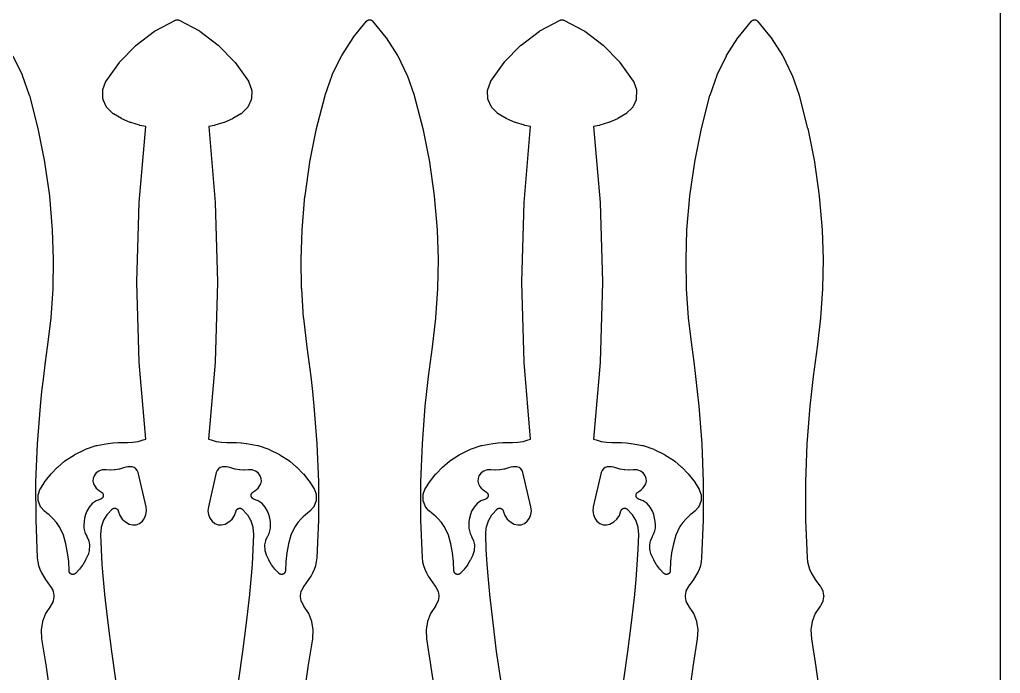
# Model space of a CAD drawing. Header units: metres. Extents: x 0 to 3000, y 0 to 1240.
# Drawn here: x 2490 to 3000, y 340 to 679 of the extents above; entities that cross this region are included whole.
import ezdxf

# ---------------------------------------------------------------- set-up
doc = ezdxf.new("R2010")
doc.units = ezdxf.units.M

msp = doc.modelspace()

# ---------------------------------------------------------------- linework, layer by layer
at = {"color": 7}
msp.add_lwpolyline([(0, 0), (3000, 0), (3000, 1240), (0, 1240), (0, 0)], close=True, dxfattribs=at)
at = {"color": 1}
for points in [[(2540.38, 336.32), (2538.26, 351.08), (2538.26, 351.11), (2536.37, 365.89), (2536.36, 365.92), (2534.69, 380.74), (2534.69, 380.75), (2534.68, 380.77), (2533.94, 388.49), (2533.94, 388.53), (2533.34, 396.26), (2533.34, 396.3), (2532.89, 404.04), (2532.89, 404.08), (2532.59, 411.82), (2532.59, 411.85), (2532.59, 411.87), (2532.59, 411.95), (2532.59, 412.02), (2532.6, 412.05), (2532.6, 412.07), (2532.87, 415.36), (2532.9, 415.58), (2532.96, 415.8), (2533.95, 418.9), (2534.03, 419.11), (2534.13, 419.31), (2535.79, 422.11), (2535.91, 422.3), (2536.06, 422.47), (2538.32, 424.87), (2538.38, 424.93), (2538.44, 424.99), (2538.45, 425), (2538.47, 425.01), (2538.53, 425.06), (2538.6, 425.11), (2538.61, 425.12), (2538.62, 425.13), (2538.69, 425.17), (2538.76, 425.22), (2538.77, 425.22), (2538.78, 425.23), (2538.86, 425.27), (2538.93, 425.31), (2538.95, 425.31), (2538.96, 425.32), (2539.04, 425.35), (2539.11, 425.38), (2539.13, 425.39), (2539.14, 425.39), (2539.22, 425.42), (2539.3, 425.44), (2539.32, 425.44), (2539.33, 425.45), (2539.41, 425.46), (2539.5, 425.48), (2539.51, 425.48), (2539.52, 425.48), (2539.61, 425.49), (2539.69, 425.49), (2539.71, 425.49), (2539.72, 425.49), (2539.8, 425.49), (2539.89, 425.49), (2539.9, 425.49), (2539.92, 425.49), (2540, 425.48), (2540.08, 425.47), (2540.1, 425.47), (2540.11, 425.47), (2540.19, 425.45), (2540.28, 425.43), (2540.29, 425.43), (2540.3, 425.42), (2540.38, 425.4), (2540.46, 425.37), (2540.48, 425.37), (2540.49, 425.36), (2540.57, 425.33), (2540.64, 425.3), (2540.66, 425.29), (2540.67, 425.29), (2540.74, 425.24), (2540.82, 425.2), (2540.83, 425.2), (2540.84, 425.19), (2540.91, 425.14), (2540.98, 425.09), (2540.99, 425.08), (2541, 425.08), (2541.07, 425.02), (2541.13, 424.97), (2541.14, 424.96), (2541.15, 424.95), (2541.21, 424.89), (2541.27, 424.83), (2541.28, 424.82), (2541.29, 424.81), (2541.34, 424.74), (2541.39, 424.68), (2541.4, 424.66), (2541.41, 424.65), (2541.45, 424.58), (2541.5, 424.51), (2541.51, 424.5), (2541.51, 424.49), (2541.55, 424.41), (2541.59, 424.34), (2541.6, 424.33), (2541.6, 424.31), (2541.63, 424.23), (2541.66, 424.16), (2542.5, 421.76), (2543.74, 419.87), (2545.39, 418.33), (2547.37, 417.23), (2549.2, 416.8), (2551, 416.93), (2552.68, 417.58), (2554.15, 418.76), (2555.29, 420.35), (2556.01, 422.16), (2556.28, 424.1), (2556.06, 426.2), (2551.93, 443.97), (2551.47, 445.13), (2550.8, 445.96), (2549.92, 446.56), (2548.79, 446.91), (2547.77, 447), (2546.65, 446.96), (2545.55, 446.79), (2544.35, 446.44), (2542.29, 445.84), (2542.07, 445.79), (2539.95, 445.43), (2539.72, 445.41), (2537.58, 445.3), (2537.35, 445.3), (2535.3, 445.44), (2533.27, 445.39), (2531.6, 444.82), (2530.17, 443.79), (2529.08, 442.33), (2528.57, 440.94), (2528.49, 439.49), (2528.81, 438.08), (2529.58, 436.7), (2530.24, 435.92), (2531.04, 435.15), (2531.91, 434.46), (2532.93, 433.8), (2532.96, 433.78), (2532.98, 433.77), (2533.04, 433.73), (2533.09, 433.69), (2533.11, 433.67), (2533.14, 433.65), (2533.19, 433.6), (2533.24, 433.56), (2533.26, 433.54), (2533.28, 433.52), (2533.33, 433.46), (2533.37, 433.41), (2533.39, 433.39), (2533.41, 433.37), (2533.45, 433.31), (2533.49, 433.26), (2533.51, 433.23), (2533.53, 433.21), (2533.56, 433.15), (2533.6, 433.09), (2533.61, 433.07), (2533.63, 433.04), (2533.65, 432.98), (2533.68, 432.92), (2533.69, 432.89), (2533.71, 432.86), (2533.73, 432.8), (2533.75, 432.73), (2533.76, 432.7), (2533.77, 432.68), (2533.79, 432.61), (2533.8, 432.54), (2533.81, 432.51), (2533.82, 432.49), (2533.83, 432.42), (2533.84, 432.35), (2533.84, 432.32), (2533.84, 432.29), (2533.84, 432.22), (2533.85, 432.15), (2533.85, 432.12), (2533.85, 432.1), (2533.85, 432.03), (2533.84, 431.96), (2533.84, 431.93), (2533.84, 431.9), (2533.83, 431.83), (2533.82, 431.76), (2533.81, 431.73), (2533.81, 431.71), (2533.79, 431.64), (2533.77, 431.57), (2533.76, 431.54), (2533.76, 431.52), (2533.73, 431.45), (2533.71, 431.39), (2533.7, 431.36), (2533.69, 431.33), (2533.66, 431.27), (2533.63, 431.21), (2533.61, 431.18), (2533.6, 431.16), (2533.57, 431.1), (2533.53, 431.04), (2533.51, 431.01), (2533.5, 430.99), (2533.46, 430.93), (2533.42, 430.88), (2533.4, 430.86), (2533.38, 430.83), (2533.33, 430.78), (2533.29, 430.73), (2533.27, 430.71), (2533.25, 430.69), (2533.19, 430.64), (2533.14, 430.6), (2533.12, 430.58), (2533.1, 430.56), (2533.04, 430.52), (2532.99, 430.48), (2532.96, 430.46), (2532.94, 430.44), (2532.88, 430.41), (2532.82, 430.37), (2532.8, 430.36), (2532.77, 430.34), (2532.71, 430.32), (2532.65, 430.29), (2532.62, 430.28), (2532.59, 430.26), (2530.1, 429.27), (2528.12, 427.89), (2526.49, 426.1), (2525.26, 423.9), (2524.64, 422.19), (2524.16, 420.37), (2523.86, 418.51), (2523.73, 416.65), (2523.79, 415.17), (2524.06, 413.75), (2524.52, 412.38), (2525.23, 410.96), (2525.25, 410.91), (2525.27, 410.87), (2526.13, 408.92), (2526.21, 408.7), (2526.27, 408.48), (2526.66, 406.41), (2526.69, 406.18), (2526.69, 405.95), (2526.59, 403.85), (2526.57, 403.62), (2526.52, 403.39), (2525.94, 401.34), (2525.91, 401.27), (2525.89, 401.21), (2525.88, 401.18), (2525.87, 401.15), (2525.84, 401.09), (2525.82, 401.03), (2524.67, 398.6), (2524.57, 398.43), (2523.19, 396.14), (2523.07, 395.97), (2521.46, 393.84), (2521.34, 393.68), (2519.51, 391.72), (2519.51, 391.71), (2519.51, 391.71), (2519.44, 391.64), (2519.37, 391.58), (2519.37, 391.58), (2519.37, 391.57), (2519.3, 391.51), (2519.22, 391.45), (2519.22, 391.45), (2519.22, 391.45), (2519.14, 391.4), (2519.06, 391.35), (2519.05, 391.35), (2519.05, 391.34), (2518.97, 391.3), (2518.88, 391.26), (2518.88, 391.26), (2518.88, 391.25), (2518.79, 391.22), (2518.7, 391.18), (2518.7, 391.18), (2518.7, 391.18), (2518.6, 391.15), (2518.51, 391.13), (2518.51, 391.13), (2518.51, 391.13), (2518.41, 391.11), (2518.32, 391.09), (2518.32, 391.09), (2518.31, 391.09), (2518.22, 391.08), (2518.12, 391.07), (2518.12, 391.07), (2518.12, 391.07), (2518.02, 391.08), (2517.93, 391.08), (2517.93, 391.08), (2517.92, 391.08), (2517.83, 391.09), (2517.73, 391.1), (2517.73, 391.1), (2517.73, 391.1), (2517.63, 391.12), (2517.54, 391.14), (2517.54, 391.14), (2517.54, 391.14), (2517.44, 391.17), (2517.35, 391.2), (2517.35, 391.2), (2517.35, 391.2), (2517.26, 391.24), (2517.17, 391.27), (2517.17, 391.28), (2517.17, 391.28), (2517.08, 391.32), (2517, 391.37), (2517, 391.37), (2517, 391.37), (2516.92, 391.43), (2516.84, 391.48), (2516.84, 391.48), (2516.83, 391.48), (2516.76, 391.54), (2516.69, 391.6), (2516.69, 391.61), (2516.68, 391.61), (2516.62, 391.68), (2516.55, 391.75), (2516.55, 391.75), (2516.55, 391.75), (2516.49, 391.82), (2516.43, 391.9), (2516.43, 391.9), (2516.42, 391.9), (2516.37, 391.98), (2516.32, 392.06), (2516.32, 392.06), (2516.32, 392.07), (2516.27, 392.15), (2516.23, 392.24), (2516.23, 392.24), (2516.23, 392.24), (2516.19, 392.33), (2516.16, 392.42), (2516.16, 392.42), (2516.16, 392.42), (2516.13, 392.52), (2516.1, 392.61), (2516.1, 392.61), (2516.1, 392.61), (2516.08, 392.71), (2516.07, 392.8), (2516.07, 392.8), (2516.06, 392.81), (2516.06, 392.9), (2516.05, 393), (2516.05, 393), (2516.05, 393), (2515.88, 397.75), (2515.33, 402.37), (2514.42, 406.94), (2513.15, 411.41), (2512.21, 413.78), (2511.01, 415.99), (2509.56, 418.05), (2507.83, 419.96), (2506.78, 420.97), (2505.67, 421.98), (2504.53, 422.95), (2503.34, 423.91), (2503.29, 423.95), (2503.24, 424), (2503.22, 424.02), (2503.2, 424.04), (2503.15, 424.09), (2503.1, 424.14), (2501.42, 426.04), (2501.31, 426.18), (2501.21, 426.32), (2501.12, 426.48), (2501.05, 426.65), (2500.17, 428.94), (2500.11, 429.11), (2500.07, 429.28), (2500.05, 429.46), (2500.04, 429.63), (2500, 432.09), (2500.01, 432.27), (2500.03, 432.45), (2500.06, 432.62), (2500.12, 432.8), (2500.97, 435.18), (2500.99, 435.21), (2501, 435.25), (2501.02, 435.3), (2501.02, 435.3), (2501.05, 435.36), (2501.06, 435.39), (2501.08, 435.42), (2501.11, 435.48), (2501.14, 435.54), (2501.16, 435.57), (2501.18, 435.59), (2503.7, 439.5), (2503.82, 439.65), (2506.7, 443.28), (2506.83, 443.43), (2510.06, 446.76), (2510.2, 446.89), (2513.75, 449.89), (2513.76, 449.9), (2513.78, 449.91), (2513.84, 449.96), (2513.91, 450.01), (2513.92, 450.02), (2513.93, 450.03), (2518.86, 453.31), (2519.09, 453.44), (2524.39, 456.03), (2524.64, 456.13), (2530.23, 457.99), (2530.48, 458.06), (2536.3, 459.17), (2536.38, 459.18), (2536.46, 459.19), (2538.9, 459.45), (2538.97, 459.46), (2541.42, 459.63), (2541.49, 459.63), (2543.94, 459.71), (2544.01, 459.71), (2546.42, 459.71), (2549.25, 459.82), (2551.97, 460.23), (2554.63, 460.94), (2555.91, 461.45), (2552.51, 501.25), (2552.51, 501.36), (2551.33, 542.75), (2551.33, 542.86), (2552.51, 584.25), (2552.51, 584.36), (2555.89, 623.84), (2552.93, 624.38), (2552.71, 624.43), (2548.11, 625.83), (2547.89, 625.91), (2543.49, 627.84), (2543.28, 627.94), (2539.11, 630.37), (2539.07, 630.4), (2539.02, 630.43), (2538.98, 630.45), (2538.95, 630.47), (2538.9, 630.51), (2538.86, 630.54), (2538.83, 630.57), (2538.79, 630.6), (2538.75, 630.64), (2538.71, 630.67), (2535.84, 633.51), (2535.71, 633.65), (2535.6, 633.8), (2535.5, 633.96), (2535.41, 634.13), (2533.86, 637.71), (2533.79, 637.88), (2533.74, 638.06), (2533.71, 638.25), (2533.69, 638.43), (2533.55, 642.33), (2533.55, 642.52), (2533.57, 642.71), (2533.61, 642.9), (2533.66, 643.08), (2535.03, 646.88), (2535.06, 646.95), (2535.08, 647.02), (2535.09, 647.04), (2535.1, 647.06), (2535.14, 647.13), (2535.17, 647.19), (2535.19, 647.21), (2535.2, 647.23), (2535.24, 647.3), (2535.28, 647.36), (2542.2, 657.14), (2542.3, 657.26), (2542.4, 657.38), (2550.71, 665.92), (2550.83, 666.03), (2550.95, 666.12), (2560.48, 673.28), (2560.6, 673.36), (2560.74, 673.44), (2571.32, 679.06), (2571.41, 679.1), (2571.49, 679.14), (2571.5, 679.15), (2571.5, 679.15), (2571.59, 679.18), (2571.68, 679.21), (2571.68, 679.21), (2571.69, 679.21), (2571.78, 679.24), (2571.87, 679.26), (2571.87, 679.26), (2571.88, 679.26), (2571.97, 679.27), (2572.06, 679.29), (2572.07, 679.29), (2572.07, 679.29), (2572.16, 679.29), (2572.26, 679.3), (2572.26, 679.3), (2572.27, 679.3), (2572.36, 679.29), (2572.45, 679.29), (2572.46, 679.29), (2572.46, 679.29), (2572.56, 679.27), (2572.65, 679.26), (2572.65, 679.26), (2572.66, 679.26), (2572.75, 679.24), (2572.84, 679.21), (2572.84, 679.21), (2572.85, 679.21), (2572.93, 679.18), (2573.02, 679.15), (2573.03, 679.15), (2573.03, 679.14), (2573.12, 679.1), (2573.2, 679.06), (2583.79, 673.44), (2583.92, 673.36), (2584.05, 673.28), (2593.58, 666.12), (2593.7, 666.03), (2593.81, 665.92), (2602.12, 657.38), (2602.22, 657.26), (2602.32, 657.14), (2609.25, 647.36), (2609.29, 647.3), (2609.33, 647.23), (2609.34, 647.21), (2609.35, 647.19), (2609.38, 647.13), (2609.42, 647.06), (2609.43, 647.04), (2609.44, 647.02), (2609.47, 646.95), (2609.5, 646.88), (2610.86, 643.08), (2610.92, 642.9), (2610.95, 642.71), (2610.97, 642.52), (2610.98, 642.33), (2610.83, 638.43), (2610.82, 638.25), (2610.78, 638.06), (2610.73, 637.88), (2610.67, 637.71), (2609.11, 634.13), (2609.03, 633.96), (2608.93, 633.8), (2608.81, 633.65), (2608.68, 633.51), (2605.81, 630.67), (2605.77, 630.64), (2605.73, 630.6), (2605.7, 630.57), (2605.66, 630.54), (2605.62, 630.51), (2605.58, 630.47), (2605.54, 630.45), (2605.51, 630.43), (2605.46, 630.4), (2605.41, 630.37), (2601.25, 627.94), (2601.04, 627.84), (2596.63, 625.91), (2596.42, 625.83), (2591.82, 624.43), (2591.59, 624.38), (2588.64, 623.84), (2592.01, 584.36), (2592.02, 584.25), (2593.19, 542.86), (2593.19, 542.75), (2592.02, 501.36), (2592.01, 501.25), (2588.61, 461.45), (2589.9, 460.94), (2592.55, 460.23), (2595.27, 459.82), (2598.1, 459.71), (2600.52, 459.71), (2600.59, 459.71), (2603.04, 459.63), (2603.11, 459.63), (2605.55, 459.46), (2605.62, 459.45), (2608.06, 459.19), (2608.14, 459.18), (2608.23, 459.17), (2614.04, 458.06), (2614.3, 457.99), (2619.89, 456.13), (2620.13, 456.03), (2625.43, 453.44), (2625.66, 453.31), (2630.59, 450.03), (2630.6, 450.02), (2630.62, 450.01), (2630.68, 449.96), (2630.75, 449.91), (2630.76, 449.9), (2630.77, 449.89), (2634.32, 446.89), (2634.46, 446.76), (2637.69, 443.43), (2637.82, 443.28), (2640.71, 439.65), (2640.82, 439.5), (2643.35, 435.59), (2643.37, 435.57), (2643.38, 435.54), (2643.41, 435.48), (2643.45, 435.42), (2643.46, 435.39), (2643.48, 435.36), (2643.5, 435.3), (2643.53, 435.25), (2643.54, 435.21), (2643.55, 435.18), (2644.41, 432.8), (2644.46, 432.62), (2644.5, 432.45), (2644.52, 432.27), (2644.52, 432.09), (2644.49, 429.63), (2644.48, 429.46), (2644.45, 429.28), (2644.41, 429.11), (2644.36, 428.94), (2643.47, 426.65), (2643.4, 426.48), (2643.32, 426.32), (2643.22, 426.18), (2643.1, 426.04), (2641.42, 424.14), (2641.37, 424.09), (2641.33, 424.04), (2641.3, 424.02), (2641.28, 424), (2641.23, 423.95), (2641.18, 423.91), (2639.99, 422.95), (2638.85, 421.98), (2637.74, 420.97), (2636.69, 419.96), (2634.97, 418.05), (2633.52, 415.99), (2632.32, 413.78), (2631.38, 411.41), (2630.1, 406.94), (2629.19, 402.37), (2628.65, 397.75), (2628.48, 393), (2628.48, 393), (2628.48, 393), (2628.47, 392.9), (2628.46, 392.81), (2628.46, 392.8), (2628.46, 392.8), (2628.44, 392.71), (2628.42, 392.61), (2628.42, 392.61), (2628.42, 392.61), (2628.4, 392.52), (2628.37, 392.42), (2628.37, 392.42), (2628.37, 392.42), (2628.33, 392.33), (2628.3, 392.24), (2628.29, 392.24), (2628.29, 392.24), (2628.25, 392.15), (2628.21, 392.07), (2628.2, 392.06), (2628.2, 392.06), (2628.15, 391.98), (2628.1, 391.9), (2628.1, 391.9), (2628.1, 391.9), (2628.04, 391.82), (2627.98, 391.75), (2627.97, 391.75), (2627.97, 391.75), (2627.91, 391.68), (2627.84, 391.61), (2627.84, 391.61), (2627.84, 391.6), (2627.76, 391.54), (2627.69, 391.48), (2627.69, 391.48), (2627.68, 391.48), (2627.61, 391.43), (2627.53, 391.37), (2627.53, 391.37), (2627.52, 391.37), (2627.44, 391.32), (2627.36, 391.28), (2627.35, 391.28), (2627.35, 391.27), (2627.26, 391.24), (2627.18, 391.2), (2627.17, 391.2), (2627.17, 391.2), (2627.08, 391.17), (2626.99, 391.14), (2626.99, 391.14), (2626.98, 391.14), (2626.89, 391.12), (2626.8, 391.1), (2626.79, 391.1), (2626.79, 391.1), (2626.7, 391.09), (2626.6, 391.08), (2626.6, 391.08), (2626.6, 391.08), (2626.5, 391.08), (2626.41, 391.07), (2626.4, 391.07), (2626.4, 391.07), (2626.3, 391.08), (2626.21, 391.09), (2626.21, 391.09), (2626.2, 391.09), (2626.11, 391.11), (2626.02, 391.13), (2626.01, 391.13), (2626.01, 391.13), (2625.92, 391.15), (2625.83, 391.18), (2625.83, 391.18), (2625.82, 391.18), (2625.73, 391.22), (2625.65, 391.25), (2625.64, 391.26), (2625.64, 391.26), (2625.56, 391.3), (2625.47, 391.34), (2625.47, 391.35), (2625.47, 391.35), (2625.39, 391.4), (2625.31, 391.45), (2625.3, 391.45), (2625.3, 391.45), (2625.23, 391.51), (2625.15, 391.57), (2625.15, 391.58), (2625.15, 391.58), (2625.08, 391.64), (2625.01, 391.71), (2625.01, 391.71), (2625.01, 391.72), (2623.19, 393.68), (2623.06, 393.84), (2621.45, 395.97), (2621.34, 396.14), (2619.95, 398.43), (2619.86, 398.6), (2618.71, 401.03), (2618.68, 401.09), (2618.65, 401.15), (2618.64, 401.18), (2618.63, 401.21), (2618.61, 401.27), (2618.59, 401.34), (2618.01, 403.39), (2617.95, 403.62), (2617.93, 403.85), (2617.84, 405.95), (2617.84, 406.18), (2617.87, 406.41), (2618.25, 408.48), (2618.31, 408.7), (2618.39, 408.92), (2619.25, 410.87), (2619.28, 410.91), (2619.29, 410.96), (2620.01, 412.38), (2620.47, 413.75), (2620.73, 415.17), (2620.8, 416.65), (2620.67, 418.51), (2620.36, 420.37), (2619.88, 422.19), (2619.26, 423.9), (2618.03, 426.1), (2616.41, 427.89), (2614.42, 429.27), (2611.93, 430.26), (2611.91, 430.28), (2611.88, 430.29), (2611.82, 430.32), (2611.75, 430.34), (2611.73, 430.36), (2611.7, 430.37), (2611.64, 430.41), (2611.58, 430.44), (2611.56, 430.46), (2611.54, 430.48), (2611.48, 430.52), (2611.42, 430.56), (2611.4, 430.58), (2611.38, 430.6), (2611.33, 430.64), (2611.28, 430.69), (2611.26, 430.71), (2611.24, 430.73), (2611.19, 430.78), (2611.14, 430.83), (2611.13, 430.86), (2611.11, 430.88), (2611.07, 430.93), (2611.03, 430.99), (2611.01, 431.01), (2610.99, 431.04), (2610.96, 431.1), (2610.92, 431.16), (2610.91, 431.18), (2610.9, 431.21), (2610.87, 431.27), (2610.84, 431.33), (2610.83, 431.36), (2610.81, 431.39), (2610.79, 431.45), (2610.77, 431.52), (2610.76, 431.54), (2610.75, 431.57), (2610.74, 431.64), (2610.72, 431.71), (2610.71, 431.73), (2610.71, 431.76), (2610.7, 431.83), (2610.69, 431.9), (2610.68, 431.93), (2610.68, 431.96), (2610.68, 432.03), (2610.67, 432.1), (2610.68, 432.12), (2610.67, 432.15), (2610.68, 432.22), (2610.68, 432.29), (2610.69, 432.32), (2610.69, 432.35), (2610.7, 432.42), (2610.71, 432.49), (2610.71, 432.51), (2610.72, 432.54), (2610.74, 432.61), (2610.75, 432.68), (2610.76, 432.7), (2610.77, 432.73), (2610.79, 432.8), (2610.82, 432.86), (2610.83, 432.89), (2610.84, 432.92), (2610.87, 432.98), (2610.9, 433.04), (2610.91, 433.07), (2610.93, 433.09), (2610.96, 433.15), (2611, 433.21), (2611.01, 433.23), (2611.03, 433.26), (2611.07, 433.31), (2611.11, 433.37), (2611.13, 433.39), (2611.15, 433.41), (2611.2, 433.46), (2611.24, 433.52), (2611.26, 433.54), (2611.28, 433.56), (2611.34, 433.6), (2611.39, 433.65), (2611.41, 433.67), (2611.43, 433.69), (2611.49, 433.73), (2611.54, 433.77), (2611.57, 433.78), (2611.59, 433.8), (2612.61, 434.46), (2613.48, 435.15), (2614.28, 435.92), (2614.94, 436.7), (2615.72, 438.08), (2616.04, 439.49), (2615.95, 440.94), (2615.45, 442.33), (2614.36, 443.79), (2612.92, 444.82), (2611.25, 445.39), (2609.23, 445.44), (2607.18, 445.3), (2606.94, 445.3), (2604.8, 445.41), (2604.57, 445.43), (2602.46, 445.79), (2602.23, 445.84), (2600.17, 446.44), (2598.98, 446.79), (2597.87, 446.96), (2596.76, 447), (2595.73, 446.91), (2594.6, 446.56), (2593.72, 445.96), (2593.05, 445.13), (2592.59, 443.97), (2588.47, 426.2), (2588.24, 424.1), (2588.51, 422.16), (2589.23, 420.35), (2590.37, 418.76), (2591.84, 417.58), (2593.52, 416.93), (2595.32, 416.8), (2597.15, 417.23), (2599.13, 418.33), (2600.78, 419.87), (2602.02, 421.76), (2602.86, 424.16), (2602.89, 424.23), (2602.92, 424.31), (2602.93, 424.33), (2602.93, 424.34), (2602.97, 424.41), (2603.01, 424.49), (2603.02, 424.5), (2603.03, 424.51), (2603.07, 424.58), (2603.12, 424.65), (2603.13, 424.66), (2603.13, 424.68), (2603.19, 424.74), (2603.24, 424.81), (2603.25, 424.82), (2603.26, 424.83), (2603.32, 424.89), (2603.37, 424.95), (2603.38, 424.96), (2603.39, 424.97), (2603.46, 425.02), (2603.52, 425.08), (2603.53, 425.08), (2603.55, 425.09), (2603.61, 425.14), (2603.68, 425.19), (2603.7, 425.2), (2603.71, 425.2), (2603.78, 425.24), (2603.85, 425.29), (2603.87, 425.29), (2603.88, 425.3), (2603.96, 425.33), (2604.03, 425.36), (2604.05, 425.37), (2604.06, 425.37), (2604.14, 425.4), (2604.22, 425.42), (2604.23, 425.43), (2604.25, 425.43), (2604.33, 425.45), (2604.41, 425.47), (2604.43, 425.47), (2604.44, 425.47), (2604.52, 425.48), (2604.61, 425.49), (2604.62, 425.49), (2604.64, 425.49), (2604.72, 425.49), (2604.8, 425.49), (2604.82, 425.49), (2604.83, 425.49), (2604.92, 425.49), (2605, 425.48), (2605.01, 425.48), (2605.03, 425.48), (2605.11, 425.46), (2605.19, 425.45), (2605.21, 425.44), (2605.22, 425.44), (2605.3, 425.42), (2605.38, 425.39), (2605.39, 425.39), (2605.41, 425.38), (2605.49, 425.35), (2605.56, 425.32), (2605.58, 425.31), (2605.59, 425.31), (2605.66, 425.27), (2605.74, 425.23), (2605.75, 425.22), (2605.76, 425.22), (2605.83, 425.17), (2605.9, 425.13), (2605.92, 425.12), (2605.93, 425.11), (2605.99, 425.06), (2606.06, 425.01), (2606.07, 425), (2606.08, 424.99), (2606.14, 424.93), (2606.2, 424.87), (2608.47, 422.47), (2608.61, 422.3), (2608.74, 422.11), (2610.39, 419.31), (2610.49, 419.11), (2610.57, 418.9), (2611.56, 415.8), (2611.62, 415.58), (2611.65, 415.36), (2611.93, 412.07), (2611.93, 412.05), (2611.93, 412.02), (2611.93, 411.95), (2611.93, 411.87), (2611.93, 411.85), (2611.93, 411.82), (2611.63, 404.08), (2611.63, 404.04), (2611.18, 396.3), (2611.18, 396.26), (2610.59, 388.53), (2610.58, 388.49), (2609.84, 380.77), (2609.84, 380.75), (2609.84, 380.74), (2608.16, 365.92), (2608.16, 365.89), (2606.26, 351.11), (2606.26, 351.08), (2604.14, 336.32)], [(2638.26, 328.22), (2640.38, 342.98), (2640.38, 343.01), (2642.7, 357.63), (2642.97, 362.22), (2642.28, 366.59), (2640.68, 370.71), (2638.11, 374.63), (2638.07, 374.69), (2638.04, 374.75), (2636.94, 376.68), (2636.87, 376.83), (2636.8, 376.99), (2636.75, 377.16), (2636.71, 377.32), (2636.35, 379.45), (2636.32, 379.67), (2636.32, 379.9), (2636.35, 380.12), (2636.71, 382.25), (2636.75, 382.42), (2636.8, 382.58), (2636.87, 382.74), (2636.94, 382.9), (2638.04, 384.82), (2638.06, 384.87), (2638.09, 384.91), (2638.12, 384.95), (2638.14, 384.99), (2638.17, 385.03), (2638.2, 385.07), (2639.51, 386.74), (2640.69, 388.43), (2641.79, 390.18), (2642.79, 391.97), (2643.64, 393.82), (2644.28, 395.73), (2644.72, 397.69), (2644.95, 399.72), (2645.78, 419.41), (2645.81, 439.14), (2645.05, 458.86), (2643.5, 478.55), (2642.7, 486.21), (2641.81, 493.88), (2640.84, 501.53), (2639.77, 509.19), (2639.77, 509.21), (2639.77, 509.22), (2637.98, 524.27), (2637.97, 524.37), (2636.94, 539.48), (2636.93, 539.58), (2636.66, 554.72), (2636.66, 554.82), (2637.15, 569.96), (2637.16, 570.01), (2637.16, 570.07), (2638.67, 587.69), (2638.68, 587.8), (2641.17, 605.3), (2641.19, 605.41), (2644.65, 622.74), (2644.67, 622.85), (2649.09, 639.98), (2649.11, 640.06), (2649.14, 640.15), (2652.77, 650.48), (2652.86, 650.69), (2657.65, 660.5), (2657.76, 660.7), (2663.65, 669.9), (2663.78, 670.08), (2670.71, 678.56), (2670.72, 678.57), (2670.72, 678.57), (2670.78, 678.64), (2670.84, 678.71), (2670.85, 678.71), (2670.85, 678.71), (2670.92, 678.78), (2670.99, 678.84), (2670.99, 678.84), (2671, 678.85), (2671.07, 678.9), (2671.15, 678.96), (2671.15, 678.96), (2671.15, 678.96), (2671.23, 679.01), (2671.32, 679.06), (2671.32, 679.06), (2671.32, 679.06), (2671.41, 679.1), (2671.49, 679.14), (2671.5, 679.15), (2671.5, 679.15), (2671.59, 679.18), (2671.68, 679.21), (2671.68, 679.21), (2671.69, 679.21), (2671.78, 679.24), (2671.87, 679.26), (2671.87, 679.26), (2671.88, 679.26), (2671.97, 679.27), (2672.06, 679.29), (2672.07, 679.29), (2672.07, 679.29), (2672.16, 679.29), (2672.26, 679.3), (2672.26, 679.3), (2672.27, 679.3), (2672.36, 679.29), (2672.45, 679.29), (2672.46, 679.29), (2672.46, 679.29), (2672.56, 679.27), (2672.65, 679.26), (2672.65, 679.26), (2672.66, 679.26), (2672.75, 679.24), (2672.84, 679.21), (2672.84, 679.21), (2672.85, 679.21), (2672.93, 679.18), (2673.02, 679.15), (2673.03, 679.15), (2673.03, 679.14), (2673.12, 679.1), (2673.2, 679.06), (2673.2, 679.06), (2673.21, 679.06), (2673.29, 679.01), (2673.37, 678.96), (2673.37, 678.96), (2673.38, 678.96), (2673.45, 678.9), (2673.53, 678.85), (2673.53, 678.84), (2673.53, 678.84), (2673.6, 678.78), (2673.67, 678.71), (2673.68, 678.71), (2673.68, 678.71), (2673.74, 678.64), (2673.81, 678.57), (2673.81, 678.57), (2673.81, 678.56), (2680.74, 670.08), (2680.88, 669.9), (2686.76, 660.7), (2686.88, 660.5), (2691.66, 650.69), (2691.75, 650.48), (2695.39, 640.15), (2695.41, 640.06), (2695.44, 639.98), (2699.85, 622.85), (2699.88, 622.74), (2703.33, 605.41), (2703.35, 605.3), (2705.84, 587.8), (2705.85, 587.69), (2707.36, 570.07), (2707.37, 570.01), (2707.37, 569.96), (2707.86, 554.82), (2707.86, 554.72), (2707.59, 539.58), (2707.59, 539.48), (2706.56, 524.37), (2706.55, 524.27), (2704.76, 509.22), (2704.75, 509.21), (2704.75, 509.19), (2703.69, 501.53), (2702.71, 493.88), (2701.82, 486.21), (2701.02, 478.55), (2699.48, 458.86), (2698.72, 439.14), (2698.75, 419.41), (2699.57, 399.72), (2699.8, 397.69), (2700.24, 395.73), (2700.88, 393.82), (2701.74, 391.97), (2702.73, 390.18), (2703.83, 388.43), (2705.02, 386.74), (2706.32, 385.07), (2706.35, 385.03), (2706.38, 384.99), (2706.41, 384.95), (2706.44, 384.91), (2706.46, 384.87), (2706.49, 384.82), (2707.58, 382.9), (2707.66, 382.74), (2707.72, 382.58), (2707.77, 382.42), (2707.81, 382.25), (2708.17, 380.12), (2708.2, 379.9), (2708.2, 379.67), (2708.17, 379.45), (2707.81, 377.32), (2707.77, 377.16), (2707.72, 376.99), (2707.66, 376.83), (2707.58, 376.68), (2706.49, 374.75), (2706.45, 374.69), (2706.42, 374.63), (2703.84, 370.71), (2702.25, 366.59), (2701.56, 362.22), (2701.82, 357.63), (2704.14, 343.01), (2704.14, 342.98), (2706.26, 328.22)], [(2740.38, 336.32), (2738.26, 351.08), (2738.26, 351.11), (2736.37, 365.89), (2736.36, 365.92), (2734.69, 380.74), (2734.69, 380.75), (2734.68, 380.77), (2733.94, 388.49), (2733.94, 388.53), (2733.34, 396.26), (2733.34, 396.3), (2732.89, 404.04), (2732.89, 404.08), (2732.59, 411.82), (2732.59, 411.85), (2732.59, 411.87), (2732.59, 411.95), (2732.59, 412.02), (2732.6, 412.05), (2732.6, 412.07), (2732.87, 415.36), (2732.9, 415.58), (2732.96, 415.8), (2733.95, 418.9), (2734.03, 419.11), (2734.13, 419.31), (2735.79, 422.11), (2735.91, 422.3), (2736.06, 422.47), (2738.32, 424.87), (2738.38, 424.93), (2738.44, 424.99), (2738.45, 425), (2738.47, 425.01), (2738.53, 425.06), (2738.6, 425.11), (2738.61, 425.12), (2738.62, 425.13), (2738.69, 425.17), (2738.76, 425.22), (2738.77, 425.22), (2738.78, 425.23), (2738.86, 425.27), (2738.93, 425.31), (2738.95, 425.31), (2738.96, 425.32), (2739.04, 425.35), (2739.11, 425.38), (2739.13, 425.39), (2739.14, 425.39), (2739.22, 425.42), (2739.3, 425.44), (2739.32, 425.44), (2739.33, 425.45), (2739.41, 425.46), (2739.5, 425.48), (2739.51, 425.48), (2739.52, 425.48), (2739.61, 425.49), (2739.69, 425.49), (2739.71, 425.49), (2739.72, 425.49), (2739.8, 425.49), (2739.89, 425.49), (2739.9, 425.49), (2739.92, 425.49), (2740, 425.48), (2740.08, 425.47), (2740.1, 425.47), (2740.11, 425.47), (2740.19, 425.45), (2740.28, 425.43), (2740.29, 425.43), (2740.3, 425.42), (2740.38, 425.4), (2740.46, 425.37), (2740.48, 425.37), (2740.49, 425.36), (2740.57, 425.33), (2740.64, 425.3), (2740.66, 425.29), (2740.67, 425.29), (2740.74, 425.24), (2740.82, 425.2), (2740.83, 425.2), (2740.84, 425.19), (2740.91, 425.14), (2740.98, 425.09), (2740.99, 425.08), (2741, 425.08), (2741.07, 425.02), (2741.13, 424.97), (2741.14, 424.96), (2741.15, 424.95), (2741.21, 424.89), (2741.27, 424.83), (2741.28, 424.82), (2741.29, 424.81), (2741.34, 424.74), (2741.39, 424.68), (2741.4, 424.66), (2741.41, 424.65), (2741.45, 424.58), (2741.5, 424.51), (2741.51, 424.5), (2741.51, 424.49), (2741.55, 424.41), (2741.59, 424.34), (2741.6, 424.33), (2741.6, 424.31), (2741.63, 424.23), (2741.66, 424.16), (2742.5, 421.76), (2743.74, 419.87), (2745.39, 418.33), (2747.37, 417.23), (2749.2, 416.8), (2751, 416.93), (2752.68, 417.58), (2754.15, 418.76), (2755.29, 420.35), (2756.01, 422.16), (2756.28, 424.1), (2756.06, 426.2), (2751.93, 443.97), (2751.47, 445.13), (2750.8, 445.96), (2749.92, 446.56), (2748.79, 446.91), (2747.77, 447), (2746.65, 446.96), (2745.55, 446.79), (2744.35, 446.44), (2742.29, 445.84), (2742.07, 445.79), (2739.95, 445.43), (2739.72, 445.41), (2737.58, 445.3), (2737.35, 445.3), (2735.3, 445.44), (2733.27, 445.39), (2731.6, 444.82), (2730.17, 443.79), (2729.08, 442.33), (2728.57, 440.94), (2728.49, 439.49), (2728.81, 438.08), (2729.58, 436.7), (2730.24, 435.92), (2731.04, 435.15), (2731.91, 434.46), (2732.93, 433.8), (2732.96, 433.78), (2732.98, 433.77), (2733.04, 433.73), (2733.09, 433.69), (2733.11, 433.67), (2733.14, 433.65), (2733.19, 433.6), (2733.24, 433.56), (2733.26, 433.54), (2733.28, 433.52), (2733.33, 433.46), (2733.37, 433.41), (2733.39, 433.39), (2733.41, 433.37), (2733.45, 433.31), (2733.49, 433.26), (2733.51, 433.23), (2733.53, 433.21), (2733.56, 433.15), (2733.6, 433.09), (2733.61, 433.07), (2733.63, 433.04), (2733.65, 432.98), (2733.68, 432.92), (2733.69, 432.89), (2733.71, 432.86), (2733.73, 432.8), (2733.75, 432.73), (2733.76, 432.7), (2733.77, 432.68), (2733.79, 432.61), (2733.8, 432.54), (2733.81, 432.51), (2733.82, 432.49), (2733.83, 432.42), (2733.84, 432.35), (2733.84, 432.32), (2733.84, 432.29), (2733.84, 432.22), (2733.85, 432.15), (2733.85, 432.12), (2733.85, 432.1), (2733.85, 432.03), (2733.84, 431.96), (2733.84, 431.93), (2733.84, 431.9), (2733.83, 431.83), (2733.82, 431.76), (2733.81, 431.73), (2733.81, 431.71), (2733.79, 431.64), (2733.77, 431.57), (2733.76, 431.54), (2733.76, 431.52), (2733.73, 431.45), (2733.71, 431.39), (2733.7, 431.36), (2733.69, 431.33), (2733.66, 431.27), (2733.63, 431.21), (2733.61, 431.18), (2733.6, 431.16), (2733.57, 431.1), (2733.53, 431.04), (2733.51, 431.01), (2733.5, 430.99), (2733.46, 430.93), (2733.42, 430.88), (2733.4, 430.86), (2733.38, 430.83), (2733.33, 430.78), (2733.29, 430.73), (2733.27, 430.71), (2733.25, 430.69), (2733.19, 430.64), (2733.14, 430.6), (2733.12, 430.58), (2733.1, 430.56), (2733.04, 430.52), (2732.99, 430.48), (2732.96, 430.46), (2732.94, 430.44), (2732.88, 430.41), (2732.82, 430.37), (2732.8, 430.36), (2732.77, 430.34), (2732.71, 430.32), (2732.65, 430.29), (2732.62, 430.28), (2732.59, 430.26), (2730.1, 429.27), (2728.12, 427.89), (2726.49, 426.1), (2725.26, 423.9), (2724.64, 422.19), (2724.16, 420.37), (2723.86, 418.51), (2723.73, 416.65), (2723.79, 415.17), (2724.06, 413.75), (2724.52, 412.38), (2725.23, 410.96), (2725.25, 410.91), (2725.27, 410.87), (2726.13, 408.92), (2726.21, 408.7), (2726.27, 408.48), (2726.66, 406.41), (2726.69, 406.18), (2726.69, 405.95), (2726.59, 403.85), (2726.57, 403.62), (2726.52, 403.39), (2725.94, 401.34), (2725.91, 401.27), (2725.89, 401.21), (2725.88, 401.18), (2725.87, 401.15), (2725.84, 401.09), (2725.82, 401.03), (2724.67, 398.6), (2724.57, 398.43), (2723.19, 396.14), (2723.07, 395.97), (2721.46, 393.84), (2721.34, 393.68), (2719.51, 391.72), (2719.51, 391.71), (2719.51, 391.71), (2719.44, 391.64), (2719.37, 391.58), (2719.37, 391.58), (2719.37, 391.57), (2719.3, 391.51), (2719.22, 391.45), (2719.22, 391.45), (2719.22, 391.45), (2719.14, 391.4), (2719.06, 391.35), (2719.05, 391.35), (2719.05, 391.34), (2718.97, 391.3), (2718.88, 391.26), (2718.88, 391.26), (2718.88, 391.25), (2718.79, 391.22), (2718.7, 391.18), (2718.7, 391.18), (2718.7, 391.18), (2718.6, 391.15), (2718.51, 391.13), (2718.51, 391.13), (2718.51, 391.13), (2718.41, 391.11), (2718.32, 391.09), (2718.32, 391.09), (2718.31, 391.09), (2718.22, 391.08), (2718.12, 391.07), (2718.12, 391.07), (2718.12, 391.07), (2718.02, 391.08), (2717.93, 391.08), (2717.93, 391.08), (2717.92, 391.08), (2717.83, 391.09), (2717.73, 391.1), (2717.73, 391.1), (2717.73, 391.1), (2717.63, 391.12), (2717.54, 391.14), (2717.54, 391.14), (2717.54, 391.14), (2717.44, 391.17), (2717.35, 391.2), (2717.35, 391.2), (2717.35, 391.2), (2717.26, 391.24), (2717.17, 391.27), (2717.17, 391.28), (2717.17, 391.28), (2717.08, 391.32), (2717, 391.37), (2717, 391.37), (2717, 391.37), (2716.92, 391.43), (2716.84, 391.48), (2716.84, 391.48), (2716.83, 391.48), (2716.76, 391.54), (2716.69, 391.6), (2716.69, 391.61), (2716.68, 391.61), (2716.62, 391.68), (2716.55, 391.75), (2716.55, 391.75), (2716.55, 391.75), (2716.49, 391.82), (2716.43, 391.9), (2716.43, 391.9), (2716.42, 391.9), (2716.37, 391.98), (2716.32, 392.06), (2716.32, 392.06), (2716.32, 392.07), (2716.27, 392.15), (2716.23, 392.24), (2716.23, 392.24), (2716.23, 392.24), (2716.19, 392.33), (2716.16, 392.42), (2716.16, 392.42), (2716.16, 392.42), (2716.13, 392.52), (2716.1, 392.61), (2716.1, 392.61), (2716.1, 392.61), (2716.08, 392.71), (2716.07, 392.8), (2716.07, 392.8), (2716.06, 392.81), (2716.06, 392.9), (2716.05, 393), (2716.05, 393), (2716.05, 393), (2715.88, 397.75), (2715.33, 402.37), (2714.42, 406.94), (2713.15, 411.41), (2712.21, 413.78), (2711.01, 415.99), (2709.56, 418.05), (2707.83, 419.96), (2706.78, 420.97), (2705.67, 421.98), (2704.53, 422.95), (2703.34, 423.91), (2703.29, 423.95), (2703.24, 424), (2703.22, 424.02), (2703.2, 424.04), (2703.15, 424.09), (2703.1, 424.14), (2701.42, 426.04), (2701.31, 426.18), (2701.21, 426.32), (2701.12, 426.48), (2701.05, 426.65), (2700.17, 428.94), (2700.11, 429.11), (2700.07, 429.28), (2700.05, 429.46), (2700.04, 429.63), (2700, 432.09), (2700.01, 432.27), (2700.03, 432.45), (2700.06, 432.62), (2700.12, 432.8), (2700.97, 435.18), (2700.99, 435.21), (2701, 435.25), (2701.02, 435.3), (2701.02, 435.3), (2701.05, 435.36), (2701.06, 435.39), (2701.08, 435.42), (2701.11, 435.48), (2701.14, 435.54), (2701.16, 435.57), (2701.18, 435.59), (2703.7, 439.5), (2703.82, 439.65), (2706.7, 443.28), (2706.83, 443.43), (2710.06, 446.76), (2710.2, 446.89), (2713.75, 449.89), (2713.76, 449.9), (2713.78, 449.91), (2713.84, 449.96), (2713.91, 450.01), (2713.92, 450.02), (2713.93, 450.03), (2718.86, 453.31), (2719.09, 453.44), (2724.39, 456.03), (2724.64, 456.13), (2730.23, 457.99), (2730.48, 458.06), (2736.3, 459.17), (2736.38, 459.18), (2736.46, 459.19), (2738.9, 459.45), (2738.97, 459.46), (2741.42, 459.63), (2741.49, 459.63), (2743.94, 459.71), (2744.01, 459.71), (2746.42, 459.71), (2749.25, 459.82), (2751.97, 460.23), (2754.63, 460.94), (2755.91, 461.45), (2752.51, 501.25), (2752.51, 501.36), (2751.33, 542.75), (2751.33, 542.86), (2752.51, 584.25), (2752.51, 584.36), (2755.89, 623.84), (2752.93, 624.38), (2752.71, 624.43), (2748.11, 625.83), (2747.89, 625.91), (2743.49, 627.84), (2743.28, 627.94), (2739.11, 630.37), (2739.07, 630.4), (2739.02, 630.43), (2738.98, 630.45), (2738.95, 630.47), (2738.9, 630.51), (2738.86, 630.54), (2738.83, 630.57), (2738.79, 630.6), (2738.75, 630.64), (2738.71, 630.67), (2735.84, 633.51), (2735.71, 633.65), (2735.6, 633.8), (2735.5, 633.96), (2735.41, 634.13), (2733.86, 637.71), (2733.79, 637.88), (2733.74, 638.06), (2733.71, 638.25), (2733.69, 638.43), (2733.55, 642.33), (2733.55, 642.52), (2733.57, 642.71), (2733.61, 642.9), (2733.66, 643.08), (2735.03, 646.88), (2735.06, 646.95), (2735.08, 647.02), (2735.09, 647.04), (2735.1, 647.06), (2735.14, 647.13), (2735.17, 647.19), (2735.19, 647.21), (2735.2, 647.23), (2735.24, 647.3), (2735.28, 647.36), (2742.2, 657.14), (2742.3, 657.26), (2742.4, 657.38), (2750.71, 665.92), (2750.83, 666.03), (2750.95, 666.12), (2760.48, 673.28), (2760.6, 673.36), (2760.74, 673.44), (2771.32, 679.06), (2771.41, 679.1), (2771.49, 679.14), (2771.5, 679.15), (2771.5, 679.15), (2771.59, 679.18), (2771.68, 679.21), (2771.68, 679.21), (2771.69, 679.21), (2771.78, 679.24), (2771.87, 679.26), (2771.87, 679.26), (2771.88, 679.26), (2771.97, 679.27), (2772.06, 679.29), (2772.07, 679.29), (2772.07, 679.29), (2772.16, 679.29), (2772.26, 679.3), (2772.26, 679.3), (2772.27, 679.3), (2772.36, 679.29), (2772.45, 679.29), (2772.46, 679.29), (2772.46, 679.29), (2772.56, 679.27), (2772.65, 679.26), (2772.65, 679.26), (2772.66, 679.26), (2772.75, 679.24), (2772.84, 679.21), (2772.84, 679.21), (2772.85, 679.21), (2772.93, 679.18), (2773.02, 679.15), (2773.03, 679.15), (2773.03, 679.14), (2773.12, 679.1), (2773.2, 679.06), (2783.79, 673.44), (2783.92, 673.36), (2784.05, 673.28), (2793.58, 666.12), (2793.7, 666.03), (2793.81, 665.92), (2802.12, 657.38), (2802.22, 657.26), (2802.32, 657.14), (2809.25, 647.36), (2809.29, 647.3), (2809.33, 647.23), (2809.34, 647.21), (2809.35, 647.19), (2809.38, 647.13), (2809.42, 647.06), (2809.43, 647.04), (2809.44, 647.02), (2809.47, 646.95), (2809.5, 646.88), (2810.86, 643.08), (2810.92, 642.9), (2810.95, 642.71), (2810.97, 642.52), (2810.98, 642.33), (2810.83, 638.43), (2810.82, 638.25), (2810.78, 638.06), (2810.73, 637.88), (2810.67, 637.71), (2809.11, 634.13), (2809.03, 633.96), (2808.93, 633.8), (2808.81, 633.65), (2808.68, 633.51), (2805.81, 630.67), (2805.77, 630.64), (2805.73, 630.6), (2805.7, 630.57), (2805.66, 630.54), (2805.62, 630.51), (2805.58, 630.47), (2805.54, 630.45), (2805.51, 630.43), (2805.46, 630.4), (2805.41, 630.37), (2801.25, 627.94), (2801.04, 627.84), (2796.63, 625.91), (2796.42, 625.83), (2791.82, 624.43), (2791.59, 624.38), (2788.64, 623.84), (2792.01, 584.36), (2792.02, 584.25), (2793.19, 542.86), (2793.19, 542.75), (2792.02, 501.36), (2792.01, 501.25), (2788.61, 461.45), (2789.9, 460.94), (2792.55, 460.23), (2795.27, 459.82), (2798.1, 459.71), (2800.52, 459.71), (2800.59, 459.71), (2803.04, 459.63), (2803.11, 459.63), (2805.55, 459.46), (2805.62, 459.45), (2808.06, 459.19), (2808.14, 459.18), (2808.23, 459.17), (2814.04, 458.06), (2814.3, 457.99), (2819.89, 456.13), (2820.13, 456.03), (2825.43, 453.44), (2825.66, 453.31), (2830.59, 450.03), (2830.6, 450.02), (2830.62, 450.01), (2830.68, 449.96), (2830.75, 449.91), (2830.76, 449.9), (2830.77, 449.89), (2834.32, 446.89), (2834.46, 446.76), (2837.69, 443.43), (2837.82, 443.28), (2840.71, 439.65), (2840.82, 439.5), (2843.35, 435.59), (2843.37, 435.57), (2843.38, 435.54), (2843.41, 435.48), (2843.45, 435.42), (2843.46, 435.39), (2843.48, 435.36), (2843.5, 435.3), (2843.53, 435.25), (2843.54, 435.21), (2843.55, 435.18), (2844.41, 432.8), (2844.46, 432.62), (2844.5, 432.45), (2844.52, 432.27), (2844.52, 432.09), (2844.49, 429.63), (2844.48, 429.46), (2844.45, 429.28), (2844.41, 429.11), (2844.36, 428.94), (2843.47, 426.65), (2843.4, 426.48), (2843.32, 426.32), (2843.22, 426.18), (2843.1, 426.04), (2841.42, 424.14), (2841.37, 424.09), (2841.33, 424.04), (2841.3, 424.02), (2841.28, 424), (2841.23, 423.95), (2841.18, 423.91), (2839.99, 422.95), (2838.85, 421.98), (2837.74, 420.97), (2836.69, 419.96), (2834.97, 418.05), (2833.52, 415.99), (2832.32, 413.78), (2831.38, 411.41), (2830.1, 406.94), (2829.19, 402.37), (2828.65, 397.75), (2828.48, 393), (2828.48, 393), (2828.48, 393), (2828.47, 392.9), (2828.46, 392.81), (2828.46, 392.8), (2828.46, 392.8), (2828.44, 392.71), (2828.42, 392.61), (2828.42, 392.61), (2828.42, 392.61), (2828.4, 392.52), (2828.37, 392.42), (2828.37, 392.42), (2828.37, 392.42), (2828.33, 392.33), (2828.3, 392.24), (2828.29, 392.24), (2828.29, 392.24), (2828.25, 392.15), (2828.21, 392.07), (2828.2, 392.06), (2828.2, 392.06), (2828.15, 391.98), (2828.1, 391.9), (2828.1, 391.9), (2828.1, 391.9), (2828.04, 391.82), (2827.98, 391.75), (2827.97, 391.75), (2827.97, 391.75), (2827.91, 391.68), (2827.84, 391.61), (2827.84, 391.61), (2827.84, 391.6), (2827.76, 391.54), (2827.69, 391.48), (2827.69, 391.48), (2827.68, 391.48), (2827.61, 391.43), (2827.53, 391.37), (2827.53, 391.37), (2827.52, 391.37), (2827.44, 391.32), (2827.36, 391.28), (2827.35, 391.28), (2827.35, 391.27), (2827.26, 391.24), (2827.18, 391.2), (2827.17, 391.2), (2827.17, 391.2), (2827.08, 391.17), (2826.99, 391.14), (2826.99, 391.14), (2826.98, 391.14), (2826.89, 391.12), (2826.8, 391.1), (2826.79, 391.1), (2826.79, 391.1), (2826.7, 391.09), (2826.6, 391.08), (2826.6, 391.08), (2826.6, 391.08), (2826.5, 391.08), (2826.41, 391.07), (2826.4, 391.07), (2826.4, 391.07), (2826.3, 391.08), (2826.21, 391.09), (2826.21, 391.09), (2826.2, 391.09), (2826.11, 391.11), (2826.02, 391.13), (2826.01, 391.13), (2826.01, 391.13), (2825.92, 391.15), (2825.83, 391.18), (2825.83, 391.18), (2825.82, 391.18), (2825.73, 391.22), (2825.65, 391.25), (2825.64, 391.26), (2825.64, 391.26), (2825.56, 391.3), (2825.47, 391.34), (2825.47, 391.35), (2825.47, 391.35), (2825.39, 391.4), (2825.31, 391.45), (2825.3, 391.45), (2825.3, 391.45), (2825.23, 391.51), (2825.15, 391.57), (2825.15, 391.58), (2825.15, 391.58), (2825.08, 391.64), (2825.01, 391.71), (2825.01, 391.71), (2825.01, 391.72), (2823.19, 393.68), (2823.06, 393.84), (2821.45, 395.97), (2821.34, 396.14), (2819.95, 398.43), (2819.86, 398.6), (2818.71, 401.03), (2818.68, 401.09), (2818.65, 401.15), (2818.64, 401.18), (2818.63, 401.21), (2818.61, 401.27), (2818.59, 401.34), (2818.01, 403.39), (2817.95, 403.62), (2817.93, 403.85), (2817.84, 405.95), (2817.84, 406.18), (2817.87, 406.41), (2818.25, 408.48), (2818.31, 408.7), (2818.39, 408.92), (2819.25, 410.87), (2819.28, 410.91), (2819.29, 410.96), (2820.01, 412.38), (2820.47, 413.75), (2820.73, 415.17), (2820.8, 416.65), (2820.67, 418.51), (2820.36, 420.37), (2819.88, 422.19), (2819.26, 423.9), (2818.03, 426.1), (2816.41, 427.89), (2814.42, 429.27), (2811.93, 430.26), (2811.91, 430.28), (2811.88, 430.29), (2811.82, 430.32), (2811.75, 430.34), (2811.73, 430.36), (2811.7, 430.37), (2811.64, 430.41), (2811.58, 430.44), (2811.56, 430.46), (2811.54, 430.48), (2811.48, 430.52), (2811.42, 430.56), (2811.4, 430.58), (2811.38, 430.6), (2811.33, 430.64), (2811.28, 430.69), (2811.26, 430.71), (2811.24, 430.73), (2811.19, 430.78), (2811.14, 430.83), (2811.13, 430.86), (2811.11, 430.88), (2811.07, 430.93), (2811.03, 430.99), (2811.01, 431.01), (2810.99, 431.04), (2810.96, 431.1), (2810.92, 431.16), (2810.91, 431.18), (2810.9, 431.21), (2810.87, 431.27), (2810.84, 431.33), (2810.83, 431.36), (2810.81, 431.39), (2810.79, 431.45), (2810.77, 431.52), (2810.76, 431.54), (2810.75, 431.57), (2810.74, 431.64), (2810.72, 431.71), (2810.71, 431.73), (2810.71, 431.76), (2810.7, 431.83), (2810.69, 431.9), (2810.68, 431.93), (2810.68, 431.96), (2810.68, 432.03), (2810.67, 432.1), (2810.68, 432.12), (2810.67, 432.15), (2810.68, 432.22), (2810.68, 432.29), (2810.69, 432.32), (2810.69, 432.35), (2810.7, 432.42), (2810.71, 432.49), (2810.71, 432.51), (2810.72, 432.54), (2810.74, 432.61), (2810.75, 432.68), (2810.76, 432.7), (2810.77, 432.73), (2810.79, 432.8), (2810.82, 432.86), (2810.83, 432.89), (2810.84, 432.92), (2810.87, 432.98), (2810.9, 433.04), (2810.91, 433.07), (2810.93, 433.09), (2810.96, 433.15), (2811, 433.21), (2811.01, 433.23), (2811.03, 433.26), (2811.07, 433.31), (2811.11, 433.37), (2811.13, 433.39), (2811.15, 433.41), (2811.2, 433.46), (2811.24, 433.52), (2811.26, 433.54), (2811.28, 433.56), (2811.34, 433.6), (2811.39, 433.65), (2811.41, 433.67), (2811.43, 433.69), (2811.49, 433.73), (2811.54, 433.77), (2811.57, 433.78), (2811.59, 433.8), (2812.61, 434.46), (2813.48, 435.15), (2814.28, 435.92), (2814.94, 436.7), (2815.72, 438.08), (2816.04, 439.49), (2815.95, 440.94), (2815.45, 442.33), (2814.36, 443.79), (2812.92, 444.82), (2811.25, 445.39), (2809.23, 445.44), (2807.18, 445.3), (2806.94, 445.3), (2804.8, 445.41), (2804.57, 445.43), (2802.46, 445.79), (2802.23, 445.84), (2800.17, 446.44), (2798.98, 446.79), (2797.87, 446.96), (2796.76, 447), (2795.73, 446.91), (2794.6, 446.56), (2793.72, 445.96), (2793.05, 445.13), (2792.59, 443.97), (2788.47, 426.2), (2788.24, 424.1), (2788.51, 422.16), (2789.23, 420.35), (2790.37, 418.76), (2791.84, 417.58), (2793.52, 416.93), (2795.32, 416.8), (2797.15, 417.23), (2799.13, 418.33), (2800.78, 419.87), (2802.02, 421.76), (2802.86, 424.16), (2802.89, 424.23), (2802.92, 424.31), (2802.93, 424.33), (2802.93, 424.34), (2802.97, 424.41), (2803.01, 424.49), (2803.02, 424.5), (2803.03, 424.51), (2803.07, 424.58), (2803.12, 424.65), (2803.13, 424.66), (2803.13, 424.68), (2803.19, 424.74), (2803.24, 424.81), (2803.25, 424.82), (2803.26, 424.83), (2803.32, 424.89), (2803.37, 424.95), (2803.38, 424.96), (2803.39, 424.97), (2803.46, 425.02), (2803.52, 425.08), (2803.53, 425.08), (2803.55, 425.09), (2803.61, 425.14), (2803.68, 425.19), (2803.7, 425.2), (2803.71, 425.2), (2803.78, 425.24), (2803.85, 425.29), (2803.87, 425.29), (2803.88, 425.3), (2803.96, 425.33), (2804.03, 425.36), (2804.05, 425.37), (2804.06, 425.37), (2804.14, 425.4), (2804.22, 425.42), (2804.23, 425.43), (2804.25, 425.43), (2804.33, 425.45), (2804.41, 425.47), (2804.43, 425.47), (2804.44, 425.47), (2804.52, 425.48), (2804.61, 425.49), (2804.62, 425.49), (2804.64, 425.49), (2804.72, 425.49), (2804.8, 425.49), (2804.82, 425.49), (2804.83, 425.49), (2804.92, 425.49), (2805, 425.48), (2805.01, 425.48), (2805.03, 425.48), (2805.11, 425.46), (2805.19, 425.45), (2805.21, 425.44), (2805.22, 425.44), (2805.3, 425.42), (2805.38, 425.39), (2805.39, 425.39), (2805.41, 425.38), (2805.49, 425.35), (2805.56, 425.32), (2805.58, 425.31), (2805.59, 425.31), (2805.66, 425.27), (2805.74, 425.23), (2805.75, 425.22), (2805.76, 425.22), (2805.83, 425.17), (2805.9, 425.13), (2805.92, 425.12), (2805.93, 425.11), (2805.99, 425.06), (2806.06, 425.01), (2806.07, 425), (2806.08, 424.99), (2806.14, 424.93), (2806.2, 424.87), (2808.47, 422.47), (2808.61, 422.3), (2808.74, 422.11), (2810.39, 419.31), (2810.49, 419.11), (2810.57, 418.9), (2811.56, 415.8), (2811.62, 415.58), (2811.65, 415.36), (2811.93, 412.07), (2811.93, 412.05), (2811.93, 412.02), (2811.93, 411.95), (2811.93, 411.87), (2811.93, 411.85), (2811.93, 411.82), (2811.63, 404.08), (2811.63, 404.04), (2811.18, 396.3), (2811.18, 396.26), (2810.59, 388.53), (2810.58, 388.49), (2809.84, 380.77), (2809.84, 380.75), (2809.84, 380.74), (2808.16, 365.92), (2808.16, 365.89), (2806.26, 351.11), (2806.26, 351.08), (2804.14, 336.32)], [(2838.26, 328.22), (2840.38, 342.98), (2840.38, 343.01), (2842.7, 357.63), (2842.97, 362.22), (2842.28, 366.59), (2840.68, 370.71), (2838.11, 374.63), (2838.07, 374.69), (2838.04, 374.75), (2836.94, 376.68), (2836.87, 376.83), (2836.8, 376.99), (2836.75, 377.16), (2836.71, 377.32), (2836.35, 379.45), (2836.32, 379.67), (2836.32, 379.9), (2836.35, 380.12), (2836.71, 382.25), (2836.75, 382.42), (2836.8, 382.58), (2836.87, 382.74), (2836.94, 382.9), (2838.04, 384.82), (2838.06, 384.87), (2838.09, 384.91), (2838.12, 384.95), (2838.14, 384.99), (2838.17, 385.03), (2838.2, 385.07), (2839.51, 386.74), (2840.69, 388.43), (2841.79, 390.18), (2842.79, 391.97), (2843.64, 393.82), (2844.28, 395.73), (2844.72, 397.69), (2844.95, 399.72), (2845.78, 419.41), (2845.81, 439.14), (2845.05, 458.86), (2843.5, 478.55), (2842.7, 486.21), (2841.81, 493.88), (2840.84, 501.53), (2839.77, 509.19), (2839.77, 509.21), (2839.77, 509.22), (2837.98, 524.27), (2837.97, 524.37), (2836.94, 539.48), (2836.93, 539.58), (2836.66, 554.72), (2836.66, 554.82), (2837.15, 569.96), (2837.16, 570.01), (2837.16, 570.07), (2838.67, 587.69), (2838.68, 587.8), (2841.17, 605.3), (2841.19, 605.41), (2844.65, 622.74), (2844.67, 622.85), (2849.09, 639.98), (2849.11, 640.06), (2849.14, 640.15), (2852.77, 650.48), (2852.86, 650.69), (2857.65, 660.5), (2857.76, 660.7), (2863.65, 669.9), (2863.78, 670.08), (2870.71, 678.56), (2870.72, 678.57), (2870.72, 678.57), (2870.78, 678.64), (2870.84, 678.71), (2870.85, 678.71), (2870.85, 678.71), (2870.92, 678.78), (2870.99, 678.84), (2870.99, 678.84), (2871, 678.85), (2871.07, 678.9), (2871.15, 678.96), (2871.15, 678.96), (2871.15, 678.96), (2871.23, 679.01), (2871.32, 679.06), (2871.32, 679.06), (2871.32, 679.06), (2871.41, 679.1), (2871.49, 679.14), (2871.5, 679.15), (2871.5, 679.15), (2871.59, 679.18), (2871.68, 679.21), (2871.68, 679.21), (2871.69, 679.21), (2871.78, 679.24), (2871.87, 679.26), (2871.87, 679.26), (2871.88, 679.26), (2871.97, 679.27), (2872.06, 679.29), (2872.07, 679.29), (2872.07, 679.29), (2872.16, 679.29), (2872.26, 679.3), (2872.26, 679.3), (2872.27, 679.3), (2872.36, 679.29), (2872.45, 679.29), (2872.46, 679.29), (2872.46, 679.29), (2872.56, 679.27), (2872.65, 679.26), (2872.65, 679.26), (2872.66, 679.26), (2872.75, 679.24), (2872.84, 679.21), (2872.84, 679.21), (2872.85, 679.21), (2872.93, 679.18), (2873.02, 679.15), (2873.03, 679.15), (2873.03, 679.14), (2873.12, 679.1), (2873.2, 679.06), (2873.2, 679.06), (2873.21, 679.06), (2873.29, 679.01), (2873.37, 678.96), (2873.37, 678.96), (2873.38, 678.96), (2873.45, 678.9), (2873.53, 678.85), (2873.53, 678.84), (2873.53, 678.84), (2873.6, 678.78), (2873.67, 678.71), (2873.68, 678.71), (2873.68, 678.71), (2873.74, 678.64), (2873.81, 678.57), (2873.81, 678.57), (2873.81, 678.56), (2880.74, 670.08), (2880.88, 669.9), (2886.76, 660.7), (2886.88, 660.5), (2891.66, 650.69), (2891.75, 650.48), (2895.39, 640.15), (2895.41, 640.06), (2895.44, 639.98), (2899.85, 622.85), (2899.88, 622.74), (2903.33, 605.41), (2903.35, 605.3), (2905.84, 587.8), (2905.85, 587.69), (2907.36, 570.07), (2907.37, 570.01), (2907.37, 569.96), (2907.86, 554.82), (2907.86, 554.72), (2907.59, 539.58), (2907.59, 539.48), (2906.56, 524.37), (2906.55, 524.27), (2904.76, 509.22), (2904.75, 509.21), (2904.75, 509.19), (2903.69, 501.53), (2902.71, 493.88), (2901.82, 486.21), (2901.02, 478.55), (2899.48, 458.86), (2898.72, 439.14), (2898.75, 419.41), (2899.57, 399.72), (2899.8, 397.69), (2900.24, 395.73), (2900.88, 393.82), (2901.74, 391.97), (2902.73, 390.18), (2903.83, 388.43), (2905.02, 386.74), (2906.32, 385.07), (2906.35, 385.03), (2906.38, 384.99), (2906.41, 384.95), (2906.44, 384.91), (2906.46, 384.87), (2906.49, 384.82), (2907.58, 382.9), (2907.66, 382.74), (2907.72, 382.58), (2907.77, 382.42), (2907.81, 382.25), (2908.17, 380.12), (2908.2, 379.9), (2908.2, 379.67), (2908.17, 379.45), (2907.81, 377.32), (2907.77, 377.16), (2907.72, 376.99), (2907.66, 376.83), (2907.58, 376.68), (2906.49, 374.75), (2906.45, 374.69), (2906.42, 374.63), (2903.84, 370.71), (2902.25, 366.59), (2901.56, 362.22), (2901.82, 357.63), (2904.14, 343.01), (2904.14, 342.98), (2906.26, 328.22)], [(2486.88, 660.5), (2491.66, 650.69), (2491.75, 650.48), (2495.39, 640.15), (2495.41, 640.06), (2495.44, 639.98), (2499.85, 622.85), (2499.88, 622.74), (2503.33, 605.41), (2503.35, 605.3), (2505.84, 587.8), (2505.85, 587.69), (2507.36, 570.07), (2507.37, 570.01), (2507.37, 569.96), (2507.86, 554.82), (2507.86, 554.72), (2507.59, 539.58), (2507.59, 539.48), (2506.56, 524.37), (2506.55, 524.27), (2504.76, 509.22), (2504.75, 509.21), (2504.75, 509.19), (2503.69, 501.53), (2502.71, 493.88), (2501.82, 486.21), (2501.02, 478.55), (2499.48, 458.86), (2498.72, 439.14), (2498.75, 419.41), (2499.57, 399.72), (2499.8, 397.69), (2500.24, 395.73), (2500.88, 393.82), (2501.74, 391.97), (2502.73, 390.18), (2503.83, 388.43), (2505.02, 386.74), (2506.32, 385.07), (2506.35, 385.03), (2506.38, 384.99), (2506.41, 384.95), (2506.44, 384.91), (2506.46, 384.87), (2506.49, 384.82), (2507.58, 382.9), (2507.66, 382.74), (2507.72, 382.58), (2507.77, 382.42), (2507.81, 382.25), (2508.17, 380.12), (2508.2, 379.9), (2508.2, 379.67), (2508.17, 379.45), (2507.81, 377.32), (2507.77, 377.16), (2507.72, 376.99), (2507.66, 376.83), (2507.58, 376.68), (2506.49, 374.75), (2506.45, 374.69), (2506.42, 374.63), (2503.84, 370.71), (2502.25, 366.59), (2501.56, 362.22), (2501.82, 357.63), (2504.14, 343.01), (2504.14, 342.98), (2506.26, 328.22)]]:
    msp.add_lwpolyline(points, dxfattribs=at)

doc.saveas('drawing.dxf')
